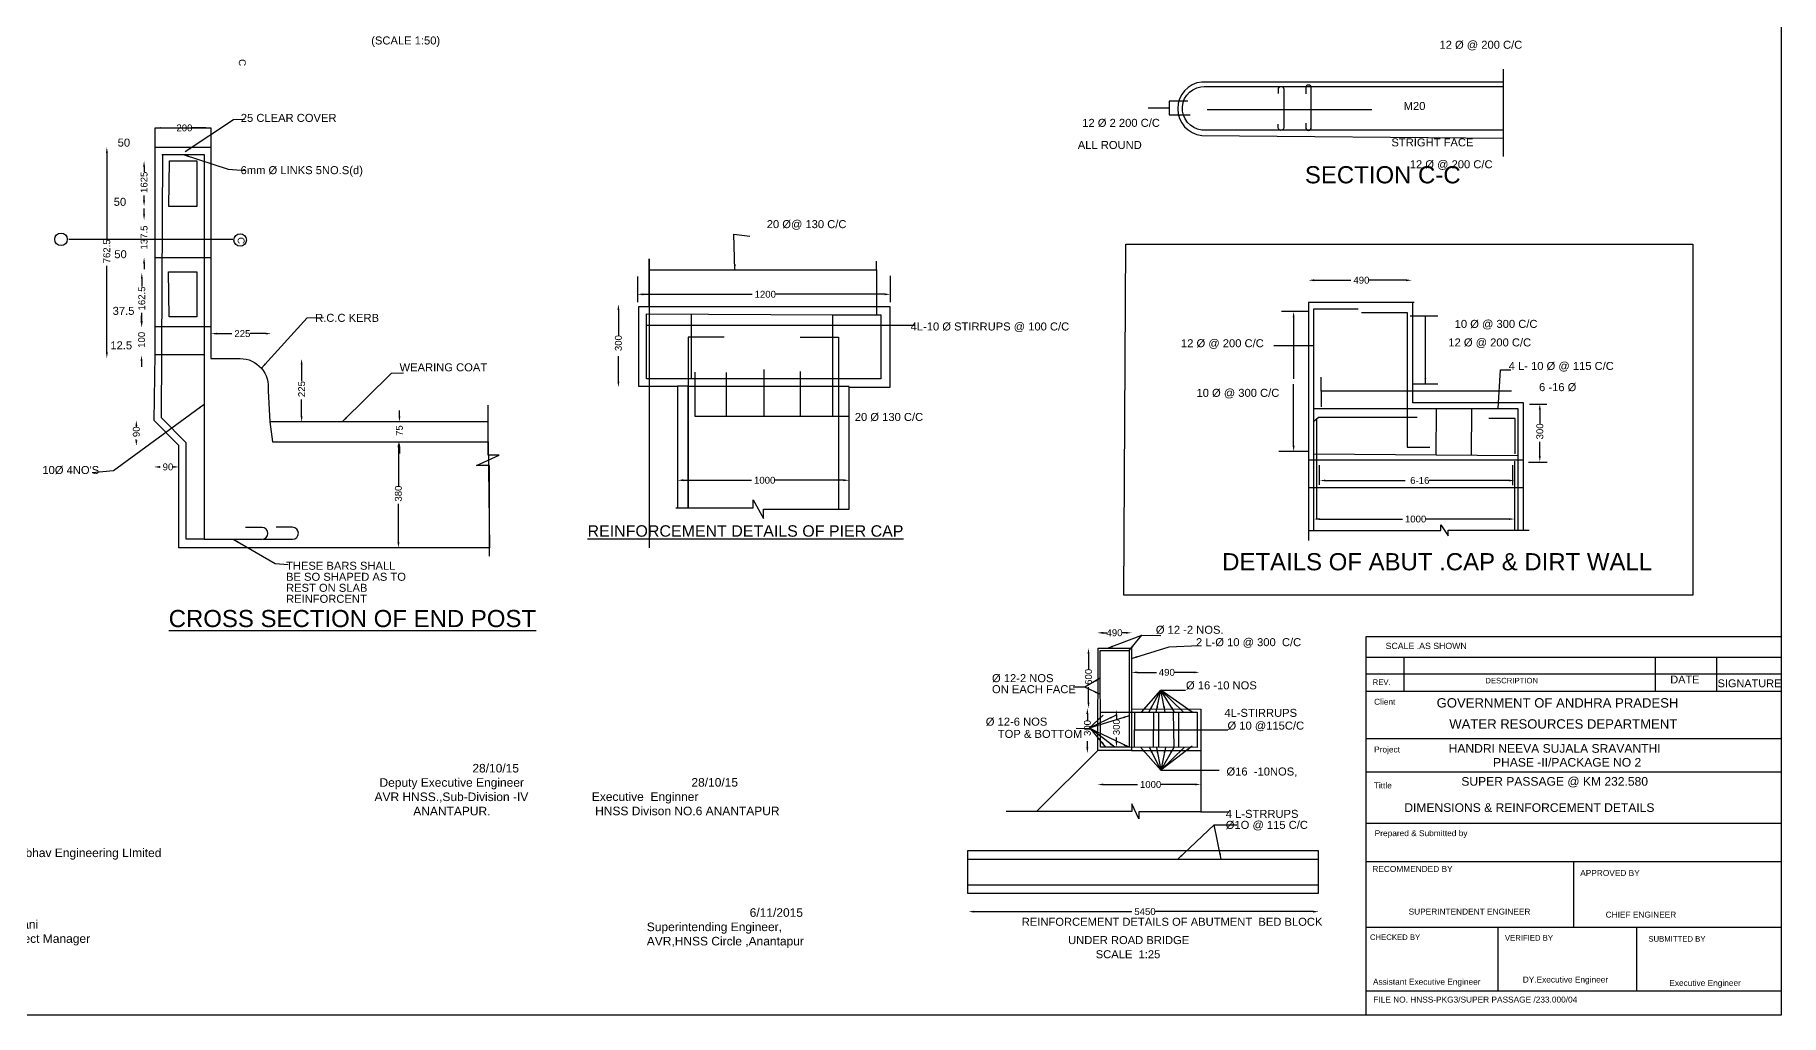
# Model space of a CAD drawing. Header units: millimetres. Extents: x 5124 to 10952890, y 2311 to 37152457.
# Drawn here: x 10937547 to 10952819, y 37134941 to 37143515 of the extents above; entities that cross this region are included whole.
import ezdxf

# ---------------------------------------------------------------- set-up
doc = ezdxf.new("R2010")
doc.units = ezdxf.units.MM
doc.header["$MEASUREMENT"] = 0
for name, color, linetype in [('DIMENSION', 7, 'Continuous'), ('DRAWING', 7, 'Continuous'), ('TEXT', 7, 'Continuous')]:
    doc.layers.add(name, color=color, linetype=linetype)
doc.styles.get("Standard").update_dxf_attribs({"font": 'arial.ttf', "height": 60})
doc.dimstyles.get("Standard").update_dxf_attribs({"dimtxt": 60, "dimasz": 50, "dimexe": 0.18, "dimexo": 0.0625, "dimgap": 0.09, "dimtad": 0, "dimdec": 0, "dimzin": 0, "dimdsep": 46, "dimtxsty": 'Standard', "dimcen": 0.09, "dimse1": 1, "dimse2": 1, "dimadec": 0, "dimazin": 0, "dimtfac": 1, "dimtdec": 0, "dimtofl": 0, "dimtmove": 0, "dimatfit": 3, "dimfxl": 0, "dimtolj": 1, "dimtzin": 0, "dimarcsym": 0})

# ---------------------------------------------------------------- blocks, each defined once
blk = doc.blocks.new('*D4')
at = {"layer": 'Defpoints', "color": 0, "transparency": 16777216}
for p in [(10948733, 37139277), (10950489, 37139280), (10950489, 37139277)]:
    blk.add_point(p, dxfattribs=at)
at = {"layer": 'DRAWING', "color": 0, "lineweight": -2, "transparency": 16777216}
for p, q in [((10948783, 37139280), (10949508, 37139280)), ((10950439, 37139280), (10949714, 37139280))]:
    blk.add_line(p, q, dxfattribs=at)
at = {"layer": 'DRAWING', "color": 0, "transparency": 16777216}
for points in [[(10948783, 37139288), (10948783, 37139272), (10948733, 37139280)], [(10950439, 37139288), (10950439, 37139272), (10950489, 37139280)]]:
    blk.add_solid(points, dxfattribs=at)
at = {"layer": 'DRAWING', "color": 0, "transparency": 16777216, "insert": (10949611, 37139280), "char_height": 60, "attachment_point": 5}
blk.add_mtext('\\A1; 1000', dxfattribs=at)
blk = doc.blocks.new('*D5')
at = {"layer": 'Defpoints', "color": 0, "transparency": 16777216}
for p in [(10948783, 37139633), (10950489, 37139633), (10950489, 37139617)]:
    blk.add_point(p, dxfattribs=at)
at = {"layer": 'DRAWING', "color": 0, "lineweight": -2, "transparency": 16777216}
for p, q in [((10948833, 37139617), (10949531, 37139617)), ((10950439, 37139617), (10949741, 37139617))]:
    blk.add_line(p, q, dxfattribs=at)
at = {"layer": 'DRAWING', "color": 0, "transparency": 16777216}
for points in [[(10948833, 37139625), (10948833, 37139609), (10948783, 37139617)], [(10950439, 37139625), (10950439, 37139609), (10950489, 37139617)]]:
    blk.add_solid(points, dxfattribs=at)
at = {"layer": 'DRAWING', "color": 0, "transparency": 16777216, "insert": (10949636, 37139617), "char_height": 60, "attachment_point": 5}
blk.add_mtext('\\A1;  6-16', dxfattribs=at)
blk = doc.blocks.new('*D6')
at = {"layer": 'Defpoints', "color": 0, "transparency": 16777216}
for p in [(10950699, 37140288), (10950709, 37140288), (10950699, 37139781)]:
    blk.add_point(p, dxfattribs=at)
at = {"layer": 'DRAWING', "color": 0, "lineweight": -2, "transparency": 16777216}
for p, q in [((10950709, 37140238), (10950709, 37140114)), ((10950709, 37139831), (10950709, 37139955))]:
    blk.add_line(p, q, dxfattribs=at)
at = {"layer": 'DRAWING', "color": 0, "transparency": 16777216}
for points in [[(10950700, 37140238), (10950717, 37140238), (10950709, 37140288)], [(10950700, 37139831), (10950717, 37139831), (10950709, 37139781)]]:
    blk.add_solid(points, dxfattribs=at)
at = {"layer": 'DRAWING', "color": 0, "transparency": 16777216, "insert": (10950709, 37140035), "char_height": 60, "attachment_point": 5, "rotation": 90}
blk.add_mtext('\\A1; 300', dxfattribs=at)
blk = doc.blocks.new('*D7')
at = {"layer": 'Defpoints', "color": 0, "transparency": 16777216}
for p in [(10948556, 37141094), (10948556, 37141094), (10948556, 37139871)]:
    blk.add_point(p, dxfattribs=at)
at = {"layer": 'DRAWING', "color": 0, "lineweight": -2, "transparency": 16777216}
for p, q in [((10948556, 37141044), (10948556, 37140506)), ((10948556, 37139921), (10948556, 37140459))]:
    blk.add_line(p, q, dxfattribs=at)
at = {"layer": 'DRAWING', "color": 0, "transparency": 16777216}
for points in [[(10948547, 37141044), (10948564, 37141044), (10948556, 37141094)], [(10948547, 37139921), (10948564, 37139921), (10948556, 37139871)]]:
    blk.add_solid(points, dxfattribs=at)
at = {"layer": 'DRAWING', "color": 0, "transparency": 16777216, "insert": (10948556, 37140483), "char_height": 60, "attachment_point": 5, "rotation": 90}
blk.add_mtext('\\A1;  ', dxfattribs=at)
blk = doc.blocks.new('*D8')
at = {"layer": 'Defpoints', "color": 0, "transparency": 16777216}
for p in [(10948686, 37141397), (10949588, 37141397), (10949588, 37141369)]:
    blk.add_point(p, dxfattribs=at)
at = {"layer": 'DRAWING', "color": 0, "lineweight": -2, "transparency": 16777216}
for p, q in [((10948736, 37141369), (10949057, 37141369)), ((10949538, 37141369), (10949217, 37141369))]:
    blk.add_line(p, q, dxfattribs=at)
at = {"layer": 'DRAWING', "color": 0, "transparency": 16777216}
for points in [[(10948736, 37141377), (10948736, 37141360), (10948686, 37141369)], [(10949538, 37141377), (10949538, 37141360), (10949588, 37141369)]]:
    blk.add_solid(points, dxfattribs=at)
at = {"layer": 'DRAWING', "color": 0, "transparency": 16777216, "insert": (10949137, 37141369), "char_height": 60, "attachment_point": 5}
blk.add_mtext('\\A1; 490', dxfattribs=at)
blk = doc.blocks.new('*D9')
at = {"layer": 'Defpoints', "color": 0, "transparency": 16777216}
for p in [(10946842, 37136974), (10947743, 37136974), (10947743, 37136958)]:
    blk.add_point(p, dxfattribs=at)
at = {"layer": 'DRAWING', "color": 0, "lineweight": -2, "transparency": 16777216}
for p, q in [((10946892, 37136958), (10947190, 37136958)), ((10947693, 37136958), (10947396, 37136958))]:
    blk.add_line(p, q, dxfattribs=at)
at = {"layer": 'DRAWING', "color": 0, "transparency": 16777216}
for points in [[(10946892, 37136967), (10946892, 37136950), (10946842, 37136958)], [(10947693, 37136967), (10947693, 37136950), (10947743, 37136958)]]:
    blk.add_solid(points, dxfattribs=at)
at = {"layer": 'DRAWING', "color": 0, "transparency": 16777216, "insert": (10947293, 37136958), "char_height": 60, "attachment_point": 5}
blk.add_mtext('\\A1; 1000', dxfattribs=at)
blk = doc.blocks.new('*D10')
at = {"layer": 'Defpoints', "color": 0, "transparency": 16777216}
for p in [(10946840, 37138308), (10947139, 37138308), (10947139, 37138285)]:
    blk.add_point(p, dxfattribs=at)
at = {"layer": 'DRAWING', "color": 0, "lineweight": -2, "transparency": 16777216}
for p, q in [((10946890, 37138285), (10946922, 37138285)), ((10947089, 37138285), (10947057, 37138285))]:
    blk.add_line(p, q, dxfattribs=at)
at = {"layer": 'DRAWING', "color": 0, "transparency": 16777216}
for points in [[(10946890, 37138293), (10946890, 37138276), (10946840, 37138285)], [(10947089, 37138293), (10947089, 37138276), (10947139, 37138285)]]:
    blk.add_solid(points, dxfattribs=at)
at = {"layer": 'DRAWING', "color": 0, "transparency": 16777216, "insert": (10946989, 37138285), "char_height": 60, "attachment_point": 5}
blk.add_mtext('\\A1;490', dxfattribs=at)
blk = doc.blocks.new('*D11')
at = {"layer": 'Defpoints', "color": 0, "transparency": 16777216}
for p in [(10946716, 37137626), (10946752, 37137626), (10946716, 37137232)]:
    blk.add_point(p, dxfattribs=at)
at = {"layer": 'DRAWING', "color": 0, "lineweight": -2, "transparency": 16777216}
for p, q in [((10946752, 37137576), (10946752, 37137520)), ((10946752, 37137282), (10946752, 37137338))]:
    blk.add_line(p, q, dxfattribs=at)
at = {"layer": 'DRAWING', "color": 0, "transparency": 16777216}
for points in [[(10946743, 37137576), (10946760, 37137576), (10946752, 37137626)], [(10946743, 37137282), (10946760, 37137282), (10946752, 37137232)]]:
    blk.add_solid(points, dxfattribs=at)
at = {"layer": 'DRAWING', "color": 0, "transparency": 16777216, "insert": (10946752, 37137429), "char_height": 60, "attachment_point": 5, "rotation": 90}
blk.add_mtext('\\A1;  300 ', dxfattribs=at)
blk = doc.blocks.new('*D12')
at = {"layer": 'Defpoints', "color": 0, "transparency": 16777216}
for p in [(10946752, 37138151), (10946762, 37138151), (10946752, 37137626)]:
    blk.add_point(p, dxfattribs=at)
at = {"layer": 'DRAWING', "color": 0, "lineweight": -2, "transparency": 16777216}
for p, q in [((10946762, 37138101), (10946762, 37137968)), ((10946762, 37137676), (10946762, 37137809))]:
    blk.add_line(p, q, dxfattribs=at)
at = {"layer": 'DRAWING', "color": 0, "transparency": 16777216}
for points in [[(10946753, 37138101), (10946770, 37138101), (10946762, 37138151)], [(10946753, 37137676), (10946770, 37137676), (10946762, 37137626)]]:
    blk.add_solid(points, dxfattribs=at)
at = {"layer": 'DRAWING', "color": 0, "transparency": 16777216, "insert": (10946762, 37137888), "char_height": 60, "attachment_point": 5, "rotation": 90}
blk.add_mtext('\\A1; 600', dxfattribs=at)
blk = doc.blocks.new('*D13')
at = {"layer": 'Defpoints', "color": 0, "transparency": 16777216}
for p in [(10946956, 37137612), (10947006, 37137612), (10946956, 37137284)]:
    blk.add_point(p, dxfattribs=at)
at = {"layer": 'DRAWING', "color": 0, "lineweight": -2, "transparency": 16777216}
for p, q in [((10947006, 37137562), (10947006, 37137527)), ((10947006, 37137334), (10947006, 37137368))]:
    blk.add_line(p, q, dxfattribs=at)
at = {"layer": 'DRAWING', "color": 0, "transparency": 16777216}
for points in [[(10946998, 37137562), (10947014, 37137562), (10947006, 37137612)], [(10946998, 37137334), (10947014, 37137334), (10947006, 37137284)]]:
    blk.add_solid(points, dxfattribs=at)
at = {"layer": 'DRAWING', "color": 0, "transparency": 16777216, "insert": (10947006, 37137448), "char_height": 60, "attachment_point": 5, "rotation": 90}
blk.add_mtext('\\A1; 300', dxfattribs=at)
blk = doc.blocks.new('*D14')
at = {"layer": 'Defpoints', "color": 0, "transparency": 16777216}
for p in [(10947138, 37137961), (10947733, 37137961), (10947733, 37137939)]:
    blk.add_point(p, dxfattribs=at)
at = {"layer": 'DRAWING', "color": 0, "lineweight": -2, "transparency": 16777216}
for p, q in [((10947188, 37137939), (10947356, 37137939)), ((10947683, 37137939), (10947515, 37137939))]:
    blk.add_line(p, q, dxfattribs=at)
at = {"layer": 'DRAWING', "color": 0, "transparency": 16777216}
for points in [[(10947188, 37137947), (10947188, 37137931), (10947138, 37137939)], [(10947683, 37137947), (10947683, 37137931), (10947733, 37137939)]]:
    blk.add_solid(points, dxfattribs=at)
at = {"layer": 'DRAWING', "color": 0, "transparency": 16777216, "insert": (10947435, 37137939), "char_height": 60, "attachment_point": 5}
blk.add_mtext('\\A1; 490', dxfattribs=at)
blk = doc.blocks.new('*D15')
at = {"layer": 'Defpoints', "color": 0, "transparency": 16777216}
for p in [(10945711, 37135892), (10948776, 37135892), (10948776, 37135846)]:
    blk.add_point(p, dxfattribs=at)
at = {"layer": 'DRAWING', "color": 0, "lineweight": -2, "transparency": 16777216}
for p, q in [((10945761, 37135846), (10947141, 37135846)), ((10948726, 37135846), (10947347, 37135846))]:
    blk.add_line(p, q, dxfattribs=at)
at = {"layer": 'DRAWING', "color": 0, "transparency": 16777216}
for points in [[(10945761, 37135854), (10945761, 37135838), (10945711, 37135846)], [(10948726, 37135854), (10948726, 37135838), (10948776, 37135846)]]:
    blk.add_solid(points, dxfattribs=at)
at = {"layer": 'DRAWING', "color": 0, "transparency": 16777216, "insert": (10947244, 37135846), "char_height": 60, "attachment_point": 5}
blk.add_mtext('\\A1; 5450', dxfattribs=at)
blk = doc.blocks.new('*D16')
at = {"layer": 'Defpoints', "color": 0, "transparency": 16777216}
for p in [(10943168, 37139728), (10944668, 37139728), (10944668, 37139619)]:
    blk.add_point(p, dxfattribs=at)
at = {"layer": 'DRAWING', "color": 0, "lineweight": -2, "transparency": 16777216}
for p, q in [((10943218, 37139619), (10943815, 37139619)), ((10944618, 37139619), (10944021, 37139619))]:
    blk.add_line(p, q, dxfattribs=at)
at = {"layer": 'DRAWING', "color": 0, "transparency": 16777216}
for points in [[(10943218, 37139628), (10943218, 37139611), (10943168, 37139619)], [(10944618, 37139628), (10944618, 37139611), (10944668, 37139619)]]:
    blk.add_solid(points, dxfattribs=at)
at = {"layer": 'DRAWING', "color": 0, "transparency": 16777216, "insert": (10943918, 37139619), "char_height": 60, "attachment_point": 5}
blk.add_mtext('\\A1; 1000', dxfattribs=at)
blk = doc.blocks.new('*D17')
at = {"layer": 'Defpoints', "color": 0, "transparency": 16777216}
for p in [(10942575, 37141159), (10942650, 37141159), (10942575, 37140433)]:
    blk.add_point(p, dxfattribs=at)
at = {"layer": 'DRAWING', "color": 0, "lineweight": -2, "transparency": 16777216}
for p, q in [((10942650, 37141109), (10942650, 37140887)), ((10942650, 37140483), (10942650, 37140704))]:
    blk.add_line(p, q, dxfattribs=at)
at = {"layer": 'DRAWING', "color": 0, "transparency": 16777216}
for points in [[(10942642, 37141109), (10942659, 37141109), (10942650, 37141159)], [(10942642, 37140483), (10942659, 37140483), (10942650, 37140433)]]:
    blk.add_solid(points, dxfattribs=at)
at = {"layer": 'DRAWING', "color": 0, "transparency": 16777216, "insert": (10942650, 37140796), "char_height": 60, "attachment_point": 5, "rotation": 90}
blk.add_mtext('\\A1;  300', dxfattribs=at)
blk = doc.blocks.new('*D18')
at = {"layer": 'Defpoints', "color": 0, "transparency": 16777216}
for p in [(10942818, 37141288), (10945028, 37141288), (10945028, 37141246)]:
    blk.add_point(p, dxfattribs=at)
at = {"layer": 'DRAWING', "color": 0, "lineweight": -2, "transparency": 16777216}
for p, q in [((10942868, 37141246), (10943820, 37141246)), ((10944978, 37141246), (10944026, 37141246))]:
    blk.add_line(p, q, dxfattribs=at)
at = {"layer": 'DRAWING', "color": 0, "transparency": 16777216}
for points in [[(10942868, 37141254), (10942868, 37141237), (10942818, 37141246)], [(10944978, 37141254), (10944978, 37141237), (10945028, 37141246)]]:
    blk.add_solid(points, dxfattribs=at)
at = {"layer": 'DRAWING', "color": 0, "transparency": 16777216, "insert": (10943923, 37141246), "char_height": 60, "attachment_point": 5}
blk.add_mtext('\\A1; 1200', dxfattribs=at)
blk = doc.blocks.new('*D19')
at = {"layer": 'Defpoints', "color": 0, "transparency": 16777216}
for p in [(10940675, 37139954), (10940726, 37139954), (10940675, 37139028)]:
    blk.add_point(p, dxfattribs=at)
at = {"layer": 'DRAWING', "color": 0, "lineweight": -2, "transparency": 16777216}
for p, q in [((10940726, 37139904), (10940726, 37139571)), ((10940726, 37139078), (10940726, 37139412))]:
    blk.add_line(p, q, dxfattribs=at)
at = {"layer": 'DRAWING', "color": 0, "transparency": 16777216}
for points in [[(10940718, 37139904), (10940735, 37139904), (10940726, 37139954)], [(10940718, 37139078), (10940735, 37139078), (10940726, 37139028)]]:
    blk.add_solid(points, dxfattribs=at)
at = {"layer": 'DRAWING', "color": 0, "transparency": 16777216, "insert": (10940726, 37139491), "char_height": 60, "attachment_point": 5, "rotation": 90}
blk.add_mtext('\\A1; 380', dxfattribs=at)
blk = doc.blocks.new('*D20')
at = {"layer": 'Defpoints', "color": 0, "transparency": 16777216}
for p in [(10940726, 37140129), (10940735, 37140129), (10940726, 37139954)]:
    blk.add_point(p, dxfattribs=at)
at = {"layer": 'DRAWING', "color": 0, "lineweight": -2, "transparency": 16777216}
for p, q in [((10940735, 37140179), (10940735, 37140229)), ((10940735, 37139904), (10940735, 37139854))]:
    blk.add_line(p, q, dxfattribs=at)
at = {"layer": 'DRAWING', "color": 0, "transparency": 16777216}
for points in [[(10940727, 37140179), (10940744, 37140179), (10940735, 37140129)], [(10940727, 37139904), (10940744, 37139904), (10940735, 37139954)]]:
    blk.add_solid(points, dxfattribs=at)
at = {"layer": 'DRAWING', "color": 0, "transparency": 16777216, "insert": (10940735, 37140042), "char_height": 60, "attachment_point": 5, "rotation": 90}
blk.add_mtext('\\A1; 75', dxfattribs=at)
blk = doc.blocks.new('*D21')
at = {"layer": 'Defpoints', "color": 0, "transparency": 16777216}
for p in [(10939800, 37140682), (10939880, 37140682), (10939800, 37140129)]:
    blk.add_point(p, dxfattribs=at)
at = {"layer": 'DRAWING', "color": 0, "lineweight": -2, "transparency": 16777216}
for p, q in [((10939880, 37140632), (10939880, 37140485)), ((10939880, 37140179), (10939880, 37140325))]:
    blk.add_line(p, q, dxfattribs=at)
at = {"layer": 'DRAWING', "color": 0, "transparency": 16777216}
for points in [[(10939871, 37140632), (10939888, 37140632), (10939880, 37140682)], [(10939871, 37140179), (10939888, 37140179), (10939880, 37140129)]]:
    blk.add_solid(points, dxfattribs=at)
at = {"layer": 'DRAWING', "color": 0, "transparency": 16777216, "insert": (10939880, 37140405), "char_height": 60, "attachment_point": 5, "rotation": 90}
blk.add_mtext('\\A1; 225', dxfattribs=at)
blk = doc.blocks.new('*D22')
at = {"layer": 'Defpoints', "color": 0, "transparency": 16777216}
for p in [(10939087, 37140963), (10939614, 37140963), (10939614, 37140902)]:
    blk.add_point(p, dxfattribs=at)
at = {"layer": 'DRAWING', "color": 0, "lineweight": -2, "transparency": 16777216}
for p, q in [((10939137, 37140902), (10939270, 37140902)), ((10939564, 37140902), (10939430, 37140902))]:
    blk.add_line(p, q, dxfattribs=at)
at = {"layer": 'DRAWING', "color": 0, "transparency": 16777216}
for points in [[(10939137, 37140910), (10939137, 37140894), (10939087, 37140902)], [(10939564, 37140910), (10939564, 37140894), (10939614, 37140902)]]:
    blk.add_solid(points, dxfattribs=at)
at = {"layer": 'DRAWING', "color": 0, "transparency": 16777216, "insert": (10939350, 37140902), "char_height": 60, "attachment_point": 5}
blk.add_mtext('\\A1; 225', dxfattribs=at)
blk = doc.blocks.new('*D23')
at = {"layer": 'Defpoints', "color": 0, "transparency": 16777216}
for p in [(10938431, 37140959), (10938480, 37140959), (10938431, 37140712)]:
    blk.add_point(p, dxfattribs=at)
at = {"layer": 'DRAWING', "color": 0, "lineweight": -2, "transparency": 16777216}
for p, q in [((10938480, 37141009), (10938480, 37141059)), ((10938480, 37140662), (10938480, 37140612))]:
    blk.add_line(p, q, dxfattribs=at)
at = {"layer": 'DRAWING', "color": 0, "transparency": 16777216}
for points in [[(10938471, 37141009), (10938488, 37141009), (10938480, 37140959)], [(10938471, 37140662), (10938488, 37140662), (10938480, 37140712)]]:
    blk.add_solid(points, dxfattribs=at)
at = {"layer": 'DRAWING', "color": 0, "transparency": 16777216, "insert": (10938480, 37140836), "char_height": 60, "attachment_point": 5, "rotation": 90}
blk.add_mtext('\\A1; 100', dxfattribs=at)
blk = doc.blocks.new('*D24')
at = {"layer": 'Defpoints', "color": 0, "transparency": 16777216}
for p in [(10938480, 37141434), (10938482, 37141434), (10938480, 37140961)]:
    blk.add_point(p, dxfattribs=at)
at = {"layer": 'DRAWING', "color": 0, "lineweight": -2, "transparency": 16777216}
for p, q in [((10938482, 37141384), (10938482, 37141313)), ((10938482, 37141011), (10938482, 37141083))]:
    blk.add_line(p, q, dxfattribs=at)
at = {"layer": 'DRAWING', "color": 0, "transparency": 16777216}
for points in [[(10938474, 37141384), (10938490, 37141384), (10938482, 37141434)], [(10938474, 37141011), (10938490, 37141011), (10938482, 37140961)]]:
    blk.add_solid(points, dxfattribs=at)
at = {"layer": 'DRAWING', "color": 0, "transparency": 16777216, "insert": (10938482, 37141198), "char_height": 60, "attachment_point": 5, "rotation": 90}
blk.add_mtext('\\A1; 162.5', dxfattribs=at)
blk = doc.blocks.new('*D25')
at = {"layer": 'Defpoints', "color": 0, "transparency": 16777216}
for p in [(10938486, 37141896), (10938502, 37141896), (10938486, 37141567)]:
    blk.add_point(p, dxfattribs=at)
at = {"layer": 'DRAWING', "color": 0, "lineweight": -2, "transparency": 16777216}
for p, q in [((10938502, 37141946), (10938502, 37141996)), ((10938502, 37141517), (10938502, 37141467))]:
    blk.add_line(p, q, dxfattribs=at)
at = {"layer": 'DRAWING', "color": 0, "transparency": 16777216}
for points in [[(10938493, 37141946), (10938510, 37141946), (10938502, 37141896)], [(10938493, 37141517), (10938510, 37141517), (10938502, 37141567)]]:
    blk.add_solid(points, dxfattribs=at)
at = {"layer": 'DRAWING', "color": 0, "transparency": 16777216, "insert": (10938502, 37141731), "char_height": 60, "attachment_point": 5, "rotation": 90}
blk.add_mtext('\\A1; 137.5', dxfattribs=at)
blk = doc.blocks.new('*D26')
at = {"layer": 'Defpoints', "color": 0, "transparency": 16777216}
for p in [(10938493, 37142412), (10938502, 37142412), (10938493, 37142017)]:
    blk.add_point(p, dxfattribs=at)
at = {"layer": 'DRAWING', "color": 0, "lineweight": -2, "transparency": 16777216}
for p, q in [((10938502, 37142362), (10938502, 37142318)), ((10938502, 37142067), (10938502, 37142111))]:
    blk.add_line(p, q, dxfattribs=at)
at = {"layer": 'DRAWING', "color": 0, "transparency": 16777216}
for points in [[(10938493, 37142362), (10938510, 37142362), (10938502, 37142412)], [(10938493, 37142067), (10938510, 37142067), (10938502, 37142017)]]:
    blk.add_solid(points, dxfattribs=at)
at = {"layer": 'DRAWING', "color": 0, "transparency": 16777216, "insert": (10938502, 37142214), "char_height": 60, "attachment_point": 5, "rotation": 90}
blk.add_mtext('\\A1; 1625', dxfattribs=at)
blk = doc.blocks.new('*D27')
at = {"layer": 'Defpoints', "color": 0, "transparency": 16777216}
for p in [(10938125, 37142533), (10938176, 37142533), (10938125, 37140687)]:
    blk.add_point(p, dxfattribs=at)
at = {"layer": 'DRAWING', "color": 0, "lineweight": -2, "transparency": 16777216}
for p, q in [((10938176, 37142483), (10938176, 37141725)), ((10938176, 37140737), (10938176, 37141495))]:
    blk.add_line(p, q, dxfattribs=at)
at = {"layer": 'DRAWING', "color": 0, "transparency": 16777216}
for points in [[(10938168, 37142483), (10938185, 37142483), (10938176, 37142533)], [(10938168, 37140737), (10938185, 37140737), (10938176, 37140687)]]:
    blk.add_solid(points, dxfattribs=at)
at = {"layer": 'DRAWING', "color": 0, "transparency": 16777216, "insert": (10938176, 37141610), "char_height": 60, "attachment_point": 5, "rotation": 90}
blk.add_mtext('\\A1; 762.5', dxfattribs=at)
blk = doc.blocks.new('*D28')
at = {"layer": 'Defpoints', "color": 0, "transparency": 16777216}
for p in [(10938598, 37142701), (10939087, 37142701), (10939087, 37142701)]:
    blk.add_point(p, dxfattribs=at)
at = {"layer": 'DRAWING', "color": 0, "lineweight": -2, "transparency": 16777216}
for p, q in [((10938648, 37142701), (10938763, 37142701)), ((10939037, 37142701), (10938922, 37142701))]:
    blk.add_line(p, q, dxfattribs=at)
at = {"layer": 'DRAWING', "color": 0, "transparency": 16777216}
for points in [[(10938648, 37142709), (10938648, 37142693), (10938598, 37142701)], [(10939037, 37142709), (10939037, 37142693), (10939087, 37142701)]]:
    blk.add_solid(points, dxfattribs=at)
at = {"layer": 'DRAWING', "color": 0, "transparency": 16777216, "insert": (10938843, 37142701), "char_height": 60, "attachment_point": 5}
blk.add_mtext('\\A1; 200', dxfattribs=at)
blk = doc.blocks.new('*D66')
at = {"layer": 'Defpoints', "color": 0, "transparency": 16777216}
for p in [(10938387, 37140143), (10938434, 37140143), (10938387, 37139920)]:
    blk.add_point(p, dxfattribs=at)
at = {"layer": 'DRAWING', "color": 0, "lineweight": -2, "transparency": 16777216}
for p, q in [((10938434, 37140093), (10938434, 37140088)), ((10938434, 37139970), (10938434, 37139975))]:
    blk.add_line(p, q, dxfattribs=at)
at = {"layer": 'DRAWING', "color": 0, "transparency": 16777216}
for points in [[(10938426, 37140093), (10938443, 37140093), (10938434, 37140143)], [(10938426, 37139970), (10938443, 37139970), (10938434, 37139920)]]:
    blk.add_solid(points, dxfattribs=at)
at = {"layer": 'DRAWING', "color": 0, "transparency": 16777216, "insert": (10938434, 37140032), "char_height": 60, "attachment_point": 5, "rotation": 90}
blk.add_mtext('\\A1; 90', dxfattribs=at)
blk = doc.blocks.new('*D67')
at = {"layer": 'Defpoints', "color": 0, "transparency": 16777216}
for p in [(10938590, 37139758), (10938807, 37139758), (10938807, 37139736)]:
    blk.add_point(p, dxfattribs=at)
at = {"layer": 'DRAWING', "color": 0, "lineweight": -2, "transparency": 16777216}
for p, q in [((10938640, 37139736), (10938642, 37139736)), ((10938757, 37139736), (10938755, 37139736))]:
    blk.add_line(p, q, dxfattribs=at)
at = {"layer": 'DRAWING', "color": 0, "transparency": 16777216}
for points in [[(10938640, 37139744), (10938640, 37139727), (10938590, 37139736)], [(10938757, 37139744), (10938757, 37139727), (10938807, 37139736)]]:
    blk.add_solid(points, dxfattribs=at)
at = {"layer": 'DRAWING', "color": 0, "transparency": 16777216, "insert": (10938699, 37139736), "char_height": 60, "attachment_point": 5}
blk.add_mtext('\\A1; 90', dxfattribs=at)

msp = doc.modelspace()

# ---------------------------------------------------------------- linework, layer by layer
at = {"layer": 'DIMENSION', "color": 0}
for points in [[(10952818.9, 37134941.3), (10927069.7, 37134941.3), (10927069.7, 37152456.5), (10952818.9, 37152456.5)], [(10952818.9, 37134941.3), (10949191.5, 37134941.3), (10949191.5, 37138252.1), (10952818.9, 37138252.1)]]:
    msp.add_lwpolyline(points, close=True, dxfattribs=at)
for points in [[(10941510.4, 37139954.2), (10941521.6, 37139028.3), (10938806.9, 37139028.3), (10938806.9, 37139924.4), (10938590.6, 37140142.4), (10938598.4, 37140720.5), (10938598.4, 37142701.1), (10939086.7, 37142701.1), (10939086.7, 37140684.2), (10939341.9, 37140684.2, -0.4567926), (10939585.7, 37140402.7), (10939602.7, 37140129)], [(10938657.9, 37142469.5), (10939026.8, 37142469.5), (10939026.8, 37139103.2), (10939533.4, 37139103.2, 1), (10939533.4, 37139206.8), (10939388.9, 37139206.8)], [(10939543.4, 37139104.2), (10939800.1, 37139104.2, 1), (10939800.1, 37139207.9)]]:
    msp.add_lwpolyline(points, format="xyb", dxfattribs=at)
for points in [[(10938598.4, 37142532.9), (10939086.7, 37142532.9)], [(10939026.8, 37139103.2), (10938870.7, 37139103.2), (10938870.7, 37139947.5), (10938653.8, 37140166.5), (10938664.5, 37142469.5)], [(10938722.9, 37142412.1), (10938963.6, 37142412.1), (10938963.6, 37142013.4), (10938719.1, 37142013.4), (10938722.9, 37142412.1)], [(10939278.4, 37141724), (10937843.3, 37141724)], [(10947087.5, 37141685.3), (10952047.3, 37141685.3), (10952047.3, 37138613.2), (10947072, 37138613.2), (10947087.5, 37141685.3)], [(10938598.4, 37141566.8), (10939086.7, 37141566.8)], [(10942920.2, 37141459.2), (10942920.2, 37141555.3)], [(10942920.2, 37141555.3), (10942920.2, 37139027.6)], [(10944907.3, 37141459.2), (10944907.3, 37141535)], [(10938715.3, 37141441.9), (10938964.6, 37141441.9), (10938964.6, 37141049), (10938720.5, 37141049), (10938715.3, 37141441.9)], [(10942818.5, 37141400.7), (10942818.5, 37141176)], [(10942920.2, 37141136.2), (10942920.2, 37141459.2), (10944907.3, 37141459.2), (10944907.3, 37141066.1)], [(10945028.3, 37141408.6), (10945028.3, 37141178)], [(10943152.9, 37139377.3), (10943829.3, 37139377.3), (10943829.3, 37139447.3), (10943919.6, 37139283.7), (10943919.6, 37139366.6), (10944667.7, 37139366.6), (10944667.7, 37140433.6), (10945028.3, 37140433.6), (10945028.3, 37140952.6), (10945028.3, 37141136.2), (10942827.4, 37141136.2), (10942827.4, 37140443.5), (10943168, 37140443.5), (10943168, 37139728.4), (10943168, 37139377.3)], [(10944526.5, 37140180.6), (10944526.5, 37141066.1), (10944945.3, 37141066.1), (10944945.3, 37140519.5), (10944945.3, 37140508), (10942895.7, 37140508), (10942895.7, 37141074.7), (10944526.5, 37141066.1)], [(10943285.8, 37141072.7), (10943285.8, 37140508)], [(10948685.6, 37141094.3), (10948449.1, 37141094.3)], [(10949610.2, 37141173), (10948685.6, 37141173), (10948685.6, 37139091)], [(10948733, 37139181.2), (10948733, 37141117.4), (10949119.5, 37141117.4)], [(10949149.1, 37141087.4), (10949549.1, 37141087.4), (10949549.1, 37139909), (10949747.6, 37139909)], [(10949574.2, 37141057.2), (10949816.3, 37141057.2)], [(10950566.3, 37139181.9), (10950566.3, 37140295.7), (10949598.8, 37140295.7), (10949598.8, 37141173)], [(10938598.4, 37140963), (10939086.7, 37140963)], [(10942895.7, 37140975.9), (10945237.5, 37140975.9)], [(10938598.4, 37140720.5), (10939026.8, 37140720.5)], [(10943576.4, 37140871.1), (10943259.4, 37140871.1), (10943259.5, 37139377.3)], [(10944241.2, 37140870.8), (10944574.6, 37140870.8), (10944574.6, 37139366.6)], [(10948733, 37140794), (10948383.5, 37140794)], [(10943319.7, 37140566.3), (10943319.7, 37140180.6), (10944667.7, 37140180.6)], [(10943922.5, 37140587.5), (10943922.5, 37140180.6)], [(10944241.2, 37140570), (10944241.2, 37140180.6)], [(10943259.5, 37139377.3), (10943259.5, 37140443.6), (10943168, 37140443.5)], [(10943259.5, 37140443.6), (10944667.7, 37140443.6)], [(10943591.3, 37140562.4), (10943591.3, 37140180.6)], [(10950462, 37140397.4), (10948795.4, 37140397.4), (10948795.4, 37140521.3)], [(10949598.8, 37140461.4), (10949816.7, 37140461.4)], [(10941521.6, 37138956.1), (10941521.6, 37139749.6), (10941410, 37139749.6), (10941607.6, 37139837.5), (10941510.4, 37139837.5), (10941510.4, 37140274.9)], [(10948795.4, 37140397.4), (10948795.4, 37140260.5)], [(10941510.4, 37140129), (10939602.7, 37140129), (10939626.1, 37139954.2), (10941510.4, 37139954.2)], [(10948733, 37140248.4), (10950516, 37140248.4), (10950516, 37139181.9)], [(10948733, 37140136.5), (10948772.4, 37140171.2), (10949634.7, 37140171.2)], [(10949803.1, 37140248.4), (10949799.9, 37139838.2)], [(10950111, 37140248.4), (10950107.8, 37139835.9)], [(10950493.9, 37139850.2), (10950493.9, 37140158.4), (10950263, 37140158.4)], [(10948685.6, 37139870.8), (10948425.8, 37139870.8)], [(10950516, 37139832.7), (10948733, 37139846.5)], [(10948685.6, 37139797.4), (10950566.3, 37139797.4)], [(10950488.9, 37139181.9), (10950488.9, 37139786.7)], [(10950566.3, 37139551.9), (10948685.6, 37139551.9)], [(10939800.1, 37139207.9), (10939657.7, 37139207.9)], [(10948685.6, 37139181.2), (10949842.6, 37139181.2), (10949842.6, 37139228.2), (10949908.6, 37139133), (10949908.6, 37139181.9), (10950615.4, 37139181.9)], [(10952818.9, 37138068.7), (10949191.5, 37138068.7)], [(10949519.3, 37138068.7), (10949519.3, 37137771.2)], [(10951717.3, 37138068.7), (10951717.3, 37137771.2)], [(10952253.2, 37138068.7), (10952253.2, 37137771.2)], [(10952818.9, 37137923.8), (10949191.5, 37137923.8)], [(10952818.9, 37137771.2), (10949191.5, 37137771.2)], [(10952818.9, 37137358.4), (10949191.5, 37137358.4)], [(10952818.9, 37137066.1), (10949191.5, 37137066.1)], [(10952818.9, 37136618.5), (10949191.5, 37136618.5)], [(10952818.9, 37136283.1), (10949191.5, 37136283.1)], [(10951005.2, 37135708.8), (10951005.2, 37136283.1)], [(10952818.9, 37135708.8), (10949191.5, 37135708.8)], [(10950344.3, 37135150.8), (10950344.3, 37135708.8)], [(10951557.3, 37135150.8), (10951557.3, 37135708.8)], [(10952818.9, 37135150.8), (10949191.5, 37135150.8)]]:
    msp.add_lwpolyline(points, dxfattribs=at)
for centre, radius in [((10937775.6, 37141727.1), 54.5), ((10939342.1, 37141720.9), 54.7)]:
    msp.add_circle(centre, radius, dxfattribs=at)
at = {"layer": 'DRAWING', "color": 0}
for points in [[(10950391.4, 37142450), (10950391.4, 37143213.8)], [(10950391.4, 37143102.9), (10947752.7, 37143102.9)], [(10947773.1, 37143062.7), (10950391.4, 37143062.7)], [(10947466.3, 37142874.7), (10947283.1, 37142874.7)], [(10947629.2, 37142934.6), (10947466.3, 37142934.6), (10947466.3, 37142814.9), (10947649.5, 37142814.9)], [(10947800.6, 37142861.2), (10949238.5, 37142861.2)], [(10950618.9, 37140286.3), (10950769.8, 37140286.3)], [(10948758, 37139275.8), (10948758, 37140153.8)], [(10948783.3, 37139578), (10948783.3, 37139751.6)], [(10950469.7, 37139752.3), (10950469.7, 37139576)], [(10950610.9, 37139778.9), (10950773.7, 37139778.9)], [(10946845.9, 37138149.3), (10947138, 37138149.3), (10947138, 37137255), (10946842.1, 37137255), (10946845.9, 37138149.3)], [(10946864.8, 37138129.8), (10947116.1, 37138129.8), (10947116.1, 37137283.8), (10946865.9, 37137283.8), (10946864.8, 37138129.8)], [(10946865.5, 37137590.6), (10947713.2, 37137590.6), (10947713.2, 37137282.4), (10947116.1, 37137283.8)], [(10947138, 37137620.4), (10947744.3, 37137615.8), (10947743.2, 37137255)], [(10947162.9, 37137590.6), (10947162.2, 37137283.7)], [(10947329.2, 37137590.6), (10947328.5, 37137283.3)], [(10947375.4, 37137283.2), (10947375.4, 37137590.6)], [(10947503.6, 37137590.6), (10947507.8, 37137282.9)], [(10947551.3, 37137282.8), (10947551.3, 37137590.6)], [(10947162.6, 37137437.1), (10947754.8, 37137435.8), (10947979.7, 37137435.8)], [(10946307.8, 37136723.4), (10946842.1, 37137255)], [(10947138, 37137255), (10947743.2, 37137255), (10947743.2, 37136719.3), (10947988.7, 37136719.3)], [(10947743.2, 37136719.3), (10947200.8, 37136719.3), (10947200.8, 37136658.9), (10947141.5, 37136790), (10947141.5, 37136723.4), (10946041.2, 37136723.4)], [(10945705.2, 37136381), (10948770.7, 37136381), (10948770.7, 37136005), (10945706.7, 37136005), (10945706.7, 37136381)], [(10945706.7, 37136304.6), (10948770.7, 37136304.6)], [(10948770.7, 37136076.2), (10945706.7, 37136076.2)]]:
    msp.add_lwpolyline(points, dxfattribs=at)
for points in [[(10947752.7, 37143102.9, 0.9048322), (10947752.7, 37142636.1), (10950391.4, 37142612.3)], [(10950391.4, 37142682.6), (10947753.3, 37142682.6, -0.9704074), (10947781.4, 37143062.6)], [(10948422.2, 37143003.7), (10948422.2, 37143040.8, -1), (10948469.1, 37143040.8), (10948469.1, 37142704.1, -1), (10948420.7, 37142704.1), (10948420.7, 37142735.5)], [(10948661.5, 37142742.6), (10948661.5, 37142731.5), (10948661.5, 37142704.2, 1), (10948709.8, 37142704.2), (10948709.8, 37143051.9, 1), (10948662.2, 37143051.9), (10948662.2, 37142999.5)]]:
    msp.add_lwpolyline(points, format="xyb", dxfattribs=at)

# ---------------------------------------------------------------- texts
at = {"layer": 'DIMENSION', "color": 0}
for p in [(10939330.9, 37143303.2), (10939320.5, 37141745.9)]:
    msp.add_text('C', height=60, rotation=270, dxfattribs=at).set_placement(p)
at = {"layer": 'DIMENSION', "color": 0, "char_height": 75, "attachment_point": 1}
for s, insert, width in [('^I^I^I28/10/15 \\P\\pi87.608;Deputy Executive Engineer  \\P\\pi44.122;AVR HNSS.,Sub-Division -IV  \\P\\pi383.11;ANANTAPUR.', (10940473.1, 37137138.3), 1432.412), ('^I^I^I28/10/15\\P Executive  Enginner\\P  HNSS Divison NO.6 ANANTAPUR ', (10942388.8, 37137014.5), 1685.649), ('for Sadbhav Engineering LImited \\P\\P\\P\\P\\P T.S Mani  \\PSr.Project Manager ', (10937127.3, 37136398.3), 1586.835), ('^I^I^I6/11/2015\\PSuperintending Engineer, AVR,HNSS Circle ,Anantapur  ', (10942898.5, 37135875.7), 1403.513)]:
    msp.add_mtext(s, dxfattribs=dict(at, insert=insert, width=width))
at = {"layer": 'DRAWING', "color": 0}
for s, height, p in [('(SCALE 1:50)', 70, (10940488.3, 37143431.3)), ('12 Ø @ 200 C/C', 70, (10949831.3, 37143393.8)), ('M20', 70, (10949518, 37142858.1)), ('25 CLEAR COVER', 70, (10939348, 37142754.1)), ('12 Ø 2 200 C/C', 70, (10946707, 37142710.6)), ('50', 70, (10938271, 37142537.9)), ('ALL ROUND', 70, (10946667.9, 37142517.2)), ('STRIGHT FACE', 70, (10949411.1, 37142539.8)), ('12 Ø @ 200 C/C ', 70, (10949571.5, 37142348.4)), ('6mm Ø LINKS 5NO.S(d)', 70, (10939345.7, 37142296.8)), ('SECTION C-C', 150, (10948654.3, 37142216.5)), ('50', 70, (10938236.6, 37142019.9)), ('20 Ø@ 130 C/C', 70, (10943947.7, 37141824.7)), ('50', 70, (10938241.5, 37141561.5)), ('37.5', 70, (10938227, 37141066.1)), ('R.C.C KERB', 70, (10939997.4, 37141005.1)), ('10 Ø @ 300 C/C', 70, (10949964.3, 37140952.2)), ('4L-10 Ø STIRRUPS @ 100 C/C', 70, (10945205.9, 37140929.6)), ('12.5', 70, (10938207, 37140764.5)), ('12 Ø @ 200 C/C', 70, (10947570.5, 37140782.9)), ('12 Ø @ 200 C/C', 70, (10949908.8, 37140790)), ('WEARING COAT', 70, (10940736.4, 37140572.2)), ('4 L- 10 Ø @ 115 C/C', 70, (10950436.4, 37140584.1)), ('10 Ø @ 300 C/C', 70, (10947706.2, 37140349)), ('6 -16 Ø', 70, (10950702.1, 37140398.8)), ('20 Ø 130 C/C', 70, (10944717.8, 37140138.1)), ("10Ø 4NO'S", 70, (10937612.4, 37139674.1)), ('%%UREINFORCEMENT DETAILS OF PIER CAP', 100, (10942380.4, 37139125.7)), ('THESE BARS SHALL', 70, (10939743.4, 37138836.5)), ('DETAILS OF ABUT .CAP & DIRT WALL', 150, (10947930.7, 37138831.8)), ('BE SO SHAPED AS TO', 70, (10939743.4, 37138740.1)), ('REST ON SLAB ', 70, (10939743.4, 37138643.7)), ('REINFORCENT', 70, (10939743.4, 37138547.3)), ('%%UCROSS SECTION OF END POST', 150, (10938717.1, 37138334.9)), ('Ø 12 -2 NOS.', 70, (10947350.6, 37138276.7)), ('2 L-Ø 10 @ 300  C/C ', 70, (10947702, 37138168.1)), ('Ø 12-2 NOS', 70, (10945917.6, 37137853.3)), ('ON EACH FACE', 70, (10945917.6, 37137756.9)), ('Ø 16 -10 NOS', 70, (10947614.1, 37137790.4)), ('Ø 12-6 NOS', 70, (10945863.3, 37137472.7)), ('4L-STIRRUPS', 70, (10947950, 37137549.8)), ('Ø 10 @115C/C', 70, (10947977.4, 37137438.3)), ('TOP & BOTTOM', 70, (10945968.7, 37137365.7)), ('Ø16  -10NOS,', 70, (10947968.2, 37137036.8)), ('4 L-STRRUPS', 70, (10947962.2, 37136666.4)), ('Ø1O @ 115 C/C', 70, (10947962.2, 37136570)), ('REINFORCEMENT DETAILS OF ABUTMENT  BED BLOCK', 70, (10946178, 37135722.4)), ('UNDER ROAD BRIDGE', 70, (10946583.1, 37135562.3)), ('SCALE  1:25', 70, (10946824.6, 37135438.4))]:
    msp.add_text(s, height=height, dxfattribs=at).set_placement(p)
at = {"layer": 'TEXT', "color": 0}
for s, height, p in [('SCALE .AS SHOWN ', 54.721, (10949360.5, 37138142.9)), ('REV.', 48.36, (10949246.9, 37137829.3)), ('DESCRIPTION ', 48.365, (10950232.2, 37137842.6)), ('DATE ', 68.4, (10951849.7, 37137842.6)), ('SIGNATURE ', 68.4, (10952263.9, 37137809.2)), ('Client ', 51.99, (10949259.8, 37137655.7)), ('GOVERNMENT OF ANDHRA PRADESH ', 82.082, (10949806.2, 37137631.2)), ('WATER RESOURCES DEPARTMENT ', 82.082, (10949917, 37137446.7)), ('Project ', 51.99, (10949259.9, 37137238.4)), ('HANDRI NEEVA SUJALA SRAVANTHI', 75.57, (10949911.7, 37137235.8)), ('PHASE -II/PACKAGE NO 2', 75.57, (10950299.6, 37137114.5)), ('Tittle ', 51.99, (10949257.3, 37136923.9)), ('SUPER PASSAGE @ KM 232.580', 75.57, (10950022.5, 37136947.6)), ('DIMENSIONS & REINFORCEMENT DETAILS', 75.57, (10949523.8, 37136718.3)), ('Prepared & Submitted by ', 51.985, (10949264.8, 37136506.4)), ('RECOMMENDED BY ', 51.985, (10949244.1, 37136193.8)), ('APPROVED BY ', 51.985, (10951062.2, 37136158.3)), ('SUPERINTENDENT ENGINEER ', 51.985, (10949561.4, 37135820.5)), ('CHIEF ENGINEER ', 51.985, (10951284.7, 37135793.9)), ('CHECKED BY ', 48.365, (10949223.3, 37135598.3)), ('VERIFIED BY ', 48.365, (10950403.8, 37135592.4)), ('SUBMITTED BY ', 48.365, (10951658.4, 37135583.5)), ('Assistant Executive Engineer  ', 51.985, (10949249.8, 37135206.5)), ('DY.Executive Engineer', 51.985, (10950559.5, 37135225.9)), ('Executive Engineer', 51.985, (10951841.5, 37135196.5)), ('FILE NO. HNSS-PKG3/SUPER PASSAGE /233.000/04', 51.985, (10949252.8, 37135051))]:
    msp.add_text(s, height=height, dxfattribs=at).set_placement(p)

# ---------------------------------------------------------------- dimensions: what is measured, and where the dimension line sits
at = {"layer": 'DRAWING', "color": 0}
for base, p1, p2, text, picture, middle in [((10939086.7, 37142701.1), (10938598.4, 37142701.1), (10939086.7, 37142701.1), ' 200', '*D28', (10938842.6, 37142701.1)), ((10945028.3, 37141245.7), (10942818.5, 37141288.4), (10945028.3, 37141288.4), ' 1200', '*D18', (10943923.4, 37141245.7)), ((10949587.6, 37141368.6), (10948686.3, 37141396.8), (10949587.6, 37141396.8), ' 490', '*D8', (10949136.9, 37141368.6)), ((10939613.7, 37140902.1), (10939086.7, 37140963), (10939613.7, 37140963), ' 225', '*D22', (10939350.2, 37140902.1)), ((10938806.9, 37139735.8), (10938590.5, 37139758.3), (10938806.9, 37139758.3), ' 90', '*D67', (10938698.7, 37139735.8)), ((10944667.7, 37139619.4), (10943168, 37139728.4), (10944667.7, 37139728.4), ' 1000', '*D16', (10943917.9, 37139619.4)), ((10950488.9, 37139617.1), (10948782.9, 37139633), (10950488.9, 37139633), '  6-16', '*D5', (10949635.9, 37139617.1)), ((10950488.9, 37139280), (10948733, 37139277.4), (10950488.9, 37139277.4), ' 1000', '*D4', (10949610.9, 37139280)), ((10947138.6, 37138284.5), (10946840.3, 37138308.1), (10947138.6, 37138308.1), '490', '*D10', (10946989.4, 37138284.5)), ((10947732.8, 37137938.9), (10947138, 37137960.9), (10947732.8, 37137960.9), ' 490', '*D14', (10947435.4, 37137938.9)), ((10947743.2, 37136958.4), (10946842.1, 37136973.8), (10947743.2, 37136973.8), ' 1000', '*D9', (10947292.6, 37136958.4)), ((10948776.5, 37135846.1), (10945711, 37135892.4), (10948776.5, 37135892.4), ' 5450', '*D15', (10947243.7, 37135846.1))]:
    dim = msp.add_linear_dim(base=base, p1=p1, p2=p2, text=text, dimstyle='Standard', dxfattribs=at)
    dim.commit()
    dim.dimension.update_dxf_attribs({"geometry": picture, "text_midpoint": middle})
for base, p1, p2, text, picture, middle in [((10938176.2, 37142533.4), (10938125, 37140687.5), (10938125, 37142533.4), ' 762.5', '*D27', (10938176.2, 37141610.4)), ((10938501.8, 37142411.9), (10938492.9, 37142016.5), (10938492.9, 37142411.9), ' 1625', '*D26', (10938501.8, 37142214.2)), ((10938501.8, 37141895.6), (10938486.3, 37141566.9), (10938486.3, 37141895.6), ' 137.5', '*D25', (10938501.8, 37141731.3)), ((10938481.9, 37141434.5), (10938480, 37140961), (10938480, 37141434.5), ' 162.5', '*D24', (10938481.9, 37141197.7)), ((10942650.3, 37141158.7), (10942575.5, 37140432.6), (10942575.5, 37141158.7), '  300', '*D17', (10942650.3, 37140795.7)), ((10948555.7, 37141094.3), (10948555.7, 37139870.8), (10948555.7, 37141094.3), '  ', '*D7', (10948555.7, 37140482.6)), ((10939879.5, 37140681.7), (10939799.9, 37140129), (10939799.9, 37140681.7), ' 225', '*D21', (10939879.5, 37140405.3)), ((10950708.6, 37140288.2), (10950698.7, 37139780.8), (10950698.7, 37140288.2), ' 300', '*D6', (10950708.6, 37140034.5)), ((10938434.4, 37140143.2), (10938387.5, 37139919.8), (10938387.5, 37140143.2), ' 90', '*D66', (10938434.4, 37140031.5)), ((10940735.4, 37140129), (10940726.5, 37139954.2), (10940726.5, 37140129), ' 75', '*D20', (10940735.4, 37140041.6)), ((10946761.7, 37138150.7), (10946751.6, 37137626.2), (10946751.6, 37138150.7), ' 600', '*D12', (10946761.7, 37137888.5)), ((10946751.6, 37137626.2), (10946716.4, 37137231.8), (10946716.4, 37137626.2), '  300 ', '*D11', (10946751.6, 37137429)), ((10947006, 37137611.9), (10946956.3, 37137283.8), (10946956.3, 37137611.9), ' 300', '*D13', (10947006, 37137447.8))]:
    dim = msp.add_linear_dim(base=base, p1=p1, p2=p2, angle=90, text=text, dimstyle='Standard', dxfattribs=at)
    dim.commit()
    dim.dimension.update_dxf_attribs({"geometry": picture, "text_midpoint": middle})
for base, p1, p2, text, picture, middle in [((10938479.7, 37140958.8), (10938430.7, 37140712.2), (10938430.7, 37140958.8), ' 100', '*D23', (10938479.7, 37140835.5)), ((10940726.5, 37139954.2), (10940675.4, 37139028.3), (10940675.4, 37139954.2), ' 380', '*D19', (10940726.5, 37139491.3))]:
    dim = msp.add_linear_dim(base=base, p1=p1, p2=p2, angle=90, text=text, dimstyle='Standard', dxfattribs=at)
    dim.commit()
    dim.dimension.update_dxf_attribs({"geometry": picture, "text_midpoint": middle, "dimtype": 160})

# ---------------------------------------------------------------- leaders
at = {"layer": 'DIMENSION', "color": 0}
for points in [[(10943669.8, 37141459.2), (10943659.2, 37141771.9), (10943801, 37141754.2)], [(10947216.7, 37137283.5), (10947394, 37137083.3), (10947903.5, 37137084.3)], [(10947292.5, 37137283.4), (10947394, 37137083.3)], [(10947356.4, 37137283.2), (10947394, 37137083.3)], [(10947667.7, 37137293.7), (10947394, 37137083.3)], [(10947435, 37137283), (10947394, 37137083.3)], [(10947507.8, 37137282.9), (10947394, 37137083.3)], [(10947597.5, 37137282.7), (10947394, 37137083.3)]]:
    msp.add_leader(points, dimstyle='Standard', override={"dimgap": 0.09, "dimtad": 0}, dxfattribs=at)
at = {"layer": 'DRAWING', "color": 0}
for points in [[(10938862.3, 37142495), (10939284.9, 37142773.7), (10939380.3, 37142777)], [(10938842.3, 37142469.5), (10939237, 37142339.1), (10939387.7, 37142328.8)], [(10939528.1, 37140599.1), (10939927.7, 37141039.8), (10940071.1, 37141042.8)], [(10949707.8, 37140461.4), (10949707.8, 37141057.2)], [(10950344, 37140248.4), (10950365.8, 37140584.5), (10950455.9, 37140584.5)], [(10940233.2, 37140129), (10940666.3, 37140557), (10940770, 37140560.1)], [(10939026.8, 37140282.7), (10938233.8, 37139700.9), (10938047.7, 37139685.7)], [(10939280.1, 37139103.2), (10939649.5, 37138892.4), (10939760.6, 37138881.6)], [(10946927, 37138149.3), (10947227.1, 37138263.1), (10947394.3, 37138261.4)], [(10947116.1, 37138129.8), (10947227.1, 37138263.1)], [(10947138, 37138060.5), (10947467.6, 37138160.9), (10947725.2, 37138174.6)], [(10946865.1, 37137888.6), (10946731, 37137808.9), (10946628.8, 37137808.9)], [(10946865.3, 37137745.6), (10946731, 37137808.9)], [(10947224.4, 37137590.6), (10947393.9, 37137781.9)], [(10947289.4, 37137590.6), (10947393.9, 37137781.9)], [(10947354.2, 37137590.6), (10947393.9, 37137781.9)], [(10947667.9, 37137590.6), (10947393.9, 37137781.9), (10947611.4, 37137784.4)], [(10947431.8, 37137590.6), (10947393.9, 37137781.9)], [(10947514.4, 37137590.6), (10947393.9, 37137781.9)], [(10947592, 37137590.6), (10947393.9, 37137781.9)], [(10946890.3, 37137565.4), (10946767.6, 37137451.4)], [(10946997.6, 37137561.9), (10946767.6, 37137451.4)], [(10947116.1, 37137558.6), (10946767.6, 37137451.4)], [(10946914.1, 37137283.8), (10946782.3, 37137444.4), (10946653.5, 37137448)], [(10947116.1, 37137283.8), (10946767.6, 37137451.4)], [(10946991, 37137283.8), (10946782.3, 37137444.4), (10946782.3, 37137455.9)], [(10947541.8, 37136304.6), (10947859.3, 37136605.2), (10948058.2, 37136605.2)], [(10947922.4, 37136304.6), (10947859.3, 37136605.2)]]:
    msp.add_leader(points, dimstyle='Standard', override={"dimgap": 0.09, "dimtad": 0}, dxfattribs=at)

doc.saveas('drawing.dxf')
